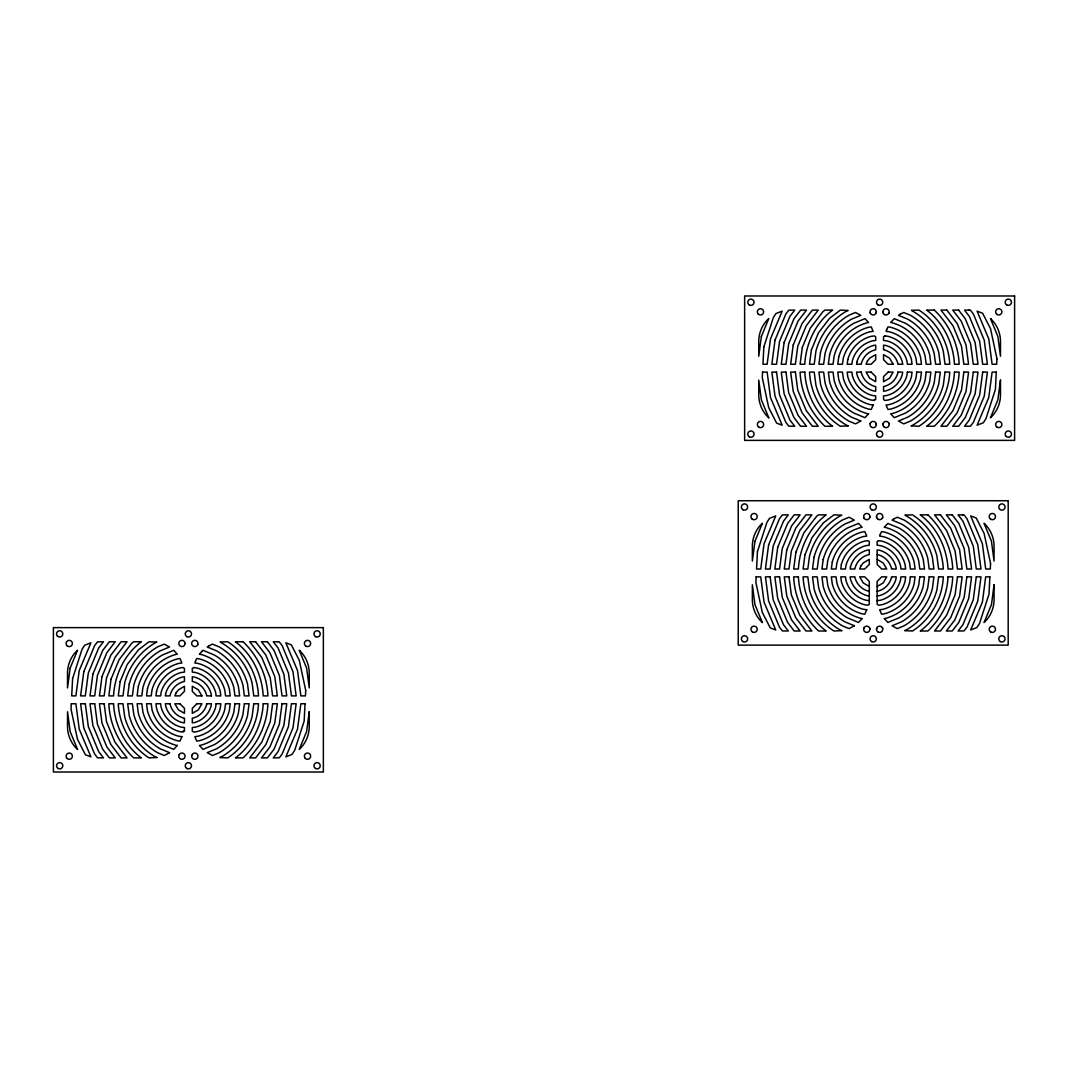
<?xml version="1.0" encoding="UTF-8"?>
<svg xmlns="http://www.w3.org/2000/svg" width="1068" height="1068" viewBox="0 0 1068 1068"><rect width="100%" height="100%" fill="white"/><g stroke="black" fill="none" stroke-linecap="round" stroke-linejoin="round"><path stroke-width="1.5" d="M876.214 312.644A3.137 3.137 0 0 0 872.369 308.799A3.137 3.137 0 0 0 870.967 314.045A3.137 3.137 0 0 0 876.214 312.644L876.321 311.829M869.806 517.393A3.137 3.137 0 0 0 865.961 513.548A3.137 3.137 0 0 0 864.559 518.808A3.137 3.137 0 0 0 869.806 517.393L869.913 516.592M882.916 424.517L883.022 423.716M876.508 629.279L876.614 628.465M888.776 313.405L889.083 312.644M870.153 423.716L870.46 422.955M882.368 518.154L882.675 517.393M863.745 628.465L864.052 627.704M877.135 586.466L883.196 582.928L886.747 576.854L881.687 576.854L877.135 581.419L877.135 604.328L878.483 605.196L881.741 604.768A32.961 32.961 0 0 0 905.05 581.459L905.651 576.854L900.951 576.854L900.498 580.244A28.249 28.249 0 0 1 880.526 600.216L877.135 600.67M877.135 591.245L878.083 591.125A18.837 18.837 0 0 0 891.406 577.801L891.526 576.854L896.239 576.854L895.959 579.03A23.549 23.549 0 0 1 879.311 595.677L877.135 595.957M877.135 554.612L878.083 554.746A18.837 18.837 0 0 1 891.406 568.056L891.526 569.004L896.239 569.004L895.959 566.841A23.549 23.549 0 0 0 879.311 550.194L877.135 549.9L877.135 564.451L881.687 569.004L886.747 569.004L883.196 562.943L877.135 559.405M869.285 591.245L868.337 591.125A18.837 18.837 0 0 1 855.014 577.801L854.894 576.854L850.181 576.854L850.475 579.03A23.549 23.549 0 0 0 867.123 595.677L869.285 595.957M869.285 600.67L865.894 600.216A28.249 28.249 0 0 1 845.923 580.244L845.482 576.854L840.77 576.854L841.37 581.459A32.961 32.961 0 0 0 864.68 604.768L867.937 605.196L869.285 604.328L869.285 581.419L864.733 576.854L859.673 576.854L863.224 582.928L869.285 586.466M870.153 312.644L870.46 313.405M888.776 422.955L889.083 423.716M863.745 517.393L864.052 518.154M882.368 627.704L882.675 628.465M882.916 311.829L883.022 312.644M876.214 423.716L876.321 424.517A3.137 3.137 0 0 1 871.608 427.24A3.137 3.137 0 0 1 871.608 421.807A3.137 3.137 0 0 1 876.321 424.517M876.508 516.592L876.614 517.393M869.806 628.465L869.913 629.279A3.137 3.137 0 0 1 865.213 632.002A3.137 3.137 0 0 1 865.213 626.556A3.137 3.137 0 0 1 869.913 629.279M71.316 703.745L71.035 709.205L77.47 739.256L85.387 754.756L90.913 756.852L79.219 729.07L75.895 703.745L71.316 703.745M72.611 678.527L71.716 695.895L75.895 695.895L79.219 670.571L90.913 642.803L84.692 645.232L82.062 649.277L72.611 678.527M305.048 703.745L304.153 721.127L294.688 750.363L292.071 754.422L285.85 756.852L297.531 729.07L300.869 703.745L305.048 703.745M305.715 690.435L305.448 695.895L300.869 695.895L297.531 670.571L285.85 642.803L291.377 644.885L299.294 660.384L305.715 690.435M762.552 372.105L762.285 377.565L768.706 407.616L776.623 423.115L782.15 425.197L770.469 397.429L767.131 372.105L762.552 372.105M763.847 346.873L762.952 364.255L767.131 364.255L770.469 338.93L782.15 311.148L775.929 313.578L773.312 317.637L763.847 346.873M756.144 576.854L755.877 582.314L762.298 612.365L770.228 627.864L775.742 629.96L764.061 602.178L760.723 576.854L756.144 576.854M757.439 551.635L756.558 569.004L760.723 569.004L764.061 543.679L775.742 515.911L769.521 518.34L766.904 522.385L757.439 551.635M996.284 372.105L995.389 389.473L985.938 418.723L983.308 422.768L977.086 425.197L988.781 397.429L992.105 372.105L996.284 372.105M996.965 358.795L996.684 364.255L992.105 364.255L988.781 338.93L977.086 311.148L982.613 313.244L990.53 328.744L996.965 358.795M989.876 576.854L988.981 594.235L979.53 623.472L976.9 627.53L970.678 629.96L982.373 602.178L985.697 576.854L989.876 576.854M990.557 563.544L990.276 569.004L985.697 569.004L982.373 543.679L970.678 515.911L976.205 517.993L984.122 533.493L990.557 563.544M70.128 668.141L67.524 687.899L67.524 673.147A31.386 31.386 0 0 1 76.722 650.946L77.55 650.212L70.128 668.141M83.771 671.799L80.594 695.895L85.306 695.895L88.324 673.014L98.67 648.036L103.489 641.748L97.535 641.841L94.598 645.673L83.771 671.799M92.863 674.228L90.019 695.895L94.718 695.895L97.415 675.457L106.827 652.735L115.251 641.748L109.377 641.748L102.742 650.385L92.863 674.228M101.967 676.671L99.431 695.895L104.143 695.895L106.52 677.886L114.984 657.447L127.025 641.748L121.138 641.748L110.898 655.098L101.967 676.671M111.059 679.101L108.856 695.895L113.555 695.895C114.61 675.096 124.489 654.243 141.363 641.748L133.7 641.748L131.778 643.216L119.055 659.797L111.059 679.101M120.163 681.544L118.268 695.895L122.98 695.895L124.702 682.759A65.922 65.922 0 0 1 155.421 642.736L156.903 642.122L149.039 641.748L138.44 649.878L127.212 664.51L120.163 681.544M129.255 683.987L127.679 695.895L132.392 695.895L133.807 685.202A56.497 56.497 0 0 1 160.133 650.893L169.532 646.994L164.298 644.137L157.77 646.808A61.21 61.21 0 0 0 129.255 683.987M138.346 686.417L137.105 695.895L141.817 695.895L142.898 687.632A47.085 47.085 0 0 1 176.193 654.337L177.301 654.203L173.75 650.305L162.483 654.964A51.798 51.798 0 0 0 138.346 686.417M147.451 688.86L146.516 695.895L151.229 695.895L151.99 690.075A37.674 37.674 0 0 1 178.636 663.442L181.92 663.001L180.011 658.542L177.408 658.889A42.373 42.373 0 0 0 147.451 688.86M156.542 691.29L155.941 695.895L160.641 695.895L161.094 692.518A28.249 28.249 0 0 1 181.066 672.533L184.457 672.092L184.457 668.434L183.109 667.553L179.851 667.981A32.961 32.961 0 0 0 156.542 691.29M165.633 693.733L165.353 695.895L170.066 695.895L170.186 694.948A18.837 18.837 0 0 1 183.509 681.638L184.457 681.504L184.457 676.792L182.281 677.085A23.549 23.549 0 0 0 165.633 693.733M185.084 643.483L184.978 644.284A3.137 3.137 0 0 1 179.224 645.045L178.917 644.284A3.137 3.137 0 0 1 181.533 640.359A3.137 3.137 0 0 1 185.084 643.483M191.786 755.356L191.679 756.171A3.137 3.137 0 0 0 195.23 759.281A3.137 3.137 0 0 0 197.847 755.356L197.54 754.595A3.137 3.137 0 0 0 191.786 755.356M206.698 703.745L206.578 704.693A18.837 18.837 0 0 1 193.255 718.016L192.307 718.137L192.307 722.849L194.469 722.569A23.549 23.549 0 0 0 211.117 705.921L211.411 703.745L206.698 703.745M216.11 703.745L215.669 707.136A28.249 28.249 0 0 1 195.698 727.108L192.307 727.562L192.307 731.22L193.655 732.087L196.912 731.66A32.961 32.961 0 0 0 220.222 708.351L220.822 703.745L216.11 703.745M225.535 703.745L224.761 709.579A37.674 37.674 0 0 1 198.127 736.212L194.843 736.64L196.752 741.099L199.342 740.751A42.373 42.373 0 0 0 229.313 710.794L230.247 703.745L225.535 703.745M234.947 703.745L233.865 712.009A47.085 47.085 0 0 1 200.57 745.304L199.462 745.451L203.013 749.349L214.281 744.676A51.798 51.798 0 0 0 238.404 713.224L239.659 703.745L234.947 703.745M244.372 703.745L242.957 714.452A56.497 56.497 0 0 1 216.63 748.761L207.232 752.646L212.465 755.503L218.993 752.833A61.21 61.21 0 0 0 247.509 715.667L249.071 703.745L244.372 703.745M253.783 703.745L252.061 716.882A65.922 65.922 0 0 1 221.343 756.918L219.861 757.519L227.724 757.893C245.907 746.158 257.522 725.319 258.496 703.745L253.783 703.745M263.209 703.745C262.141 724.545 252.275 745.411 235.401 757.893L243.063 757.893C257.829 743.875 267.093 724.197 267.908 703.745L263.209 703.745M272.62 703.745L270.244 721.754L261.78 742.207L249.738 757.893L255.626 757.893L265.865 744.556L274.796 722.983L277.333 703.745L272.62 703.745M282.032 703.745L279.349 724.197L269.937 746.906L261.5 757.893L267.387 757.893L274.009 749.269L283.888 725.412L286.745 703.745L282.032 703.745M291.457 703.745L288.44 726.64L278.094 751.618L273.274 757.893L279.229 757.813L282.166 753.968L292.992 727.855L296.156 703.745L291.457 703.745M309.239 711.742L306.636 731.513L299.214 749.429L300.041 748.708A31.386 31.386 0 0 0 309.239 726.507L309.239 711.742M761.364 336.487L758.761 356.258L758.761 341.493A31.386 31.386 0 0 1 767.959 319.292L768.786 318.571L761.364 336.487M775.008 340.145L771.844 364.255L776.543 364.255L779.56 341.359L789.906 316.382L794.725 310.107L788.771 310.187L785.834 314.032L775.008 340.145M754.956 541.249L752.353 561.007L752.353 546.255A31.386 31.386 0 0 1 761.551 524.054L762.378 523.32L754.956 541.249M784.112 342.588L781.255 364.255L785.968 364.255L788.651 343.803L798.063 321.094L806.5 310.107L800.613 310.107L793.991 318.731L784.112 342.588M793.204 345.017L790.667 364.255L795.38 364.255L797.756 346.246L806.22 325.793L818.262 310.107L812.374 310.107L802.135 323.444L793.204 345.017M768.6 544.907L765.436 569.004L770.135 569.004L773.152 546.122L783.498 521.144L788.317 514.856L782.363 514.95L779.426 518.781L768.6 544.907M802.295 347.46L800.092 364.255L804.791 364.255C805.859 343.455 815.725 322.589 832.599 310.107L824.937 310.107L823.014 311.576L810.292 328.156L802.295 347.46M777.704 547.337L774.847 569.004L779.56 569.004L782.243 548.565L791.655 525.843L800.092 514.856L794.205 514.856L787.583 523.494L777.704 547.337M811.4 349.89L809.504 364.255L814.216 364.255L815.939 351.118A65.922 65.922 0 0 1 846.657 311.082L848.139 310.481L840.276 310.107L829.676 318.237L818.448 332.856L811.4 349.89M786.796 549.78L784.259 569.004L788.972 569.004L791.348 550.995L799.812 530.556L811.854 514.856L805.966 514.856L795.74 528.206L786.796 549.78M820.491 352.333L818.929 364.255L823.628 364.255L825.043 353.548A56.497 56.497 0 0 1 851.37 319.239L860.768 315.354L855.535 312.497L849.007 315.167A61.21 61.21 0 0 0 820.491 352.333M795.887 552.209L793.684 569.004L798.397 569.004C799.451 548.204 809.317 527.352 826.191 514.856L818.529 514.856L816.606 516.325L803.884 532.905L795.887 552.209M829.596 354.776L828.341 364.255L833.053 364.255L834.135 355.991A47.085 47.085 0 0 1 867.43 322.696L868.538 322.549L864.987 318.651L853.719 323.324A51.798 51.798 0 0 0 829.596 354.776M804.992 554.652L803.096 569.004L807.808 569.004L809.544 555.867A65.922 65.922 0 0 1 840.249 515.844L841.731 515.23L833.868 514.856L823.268 522.986L812.04 537.618L804.992 554.652M838.687 357.206L837.753 364.255L842.465 364.255L843.239 358.421A37.674 37.674 0 0 1 869.873 331.788L873.157 331.36L871.248 326.901L868.658 327.249A42.373 42.373 0 0 0 838.687 357.206M814.083 557.096L812.521 569.004L817.22 569.004L818.635 558.31A56.497 56.497 0 0 1 844.962 524.001L854.36 520.103L849.127 517.246L842.612 519.916A61.21 61.21 0 0 0 814.083 557.096M847.778 359.649L847.178 364.255L851.89 364.255L852.331 360.864A28.249 28.249 0 0 1 872.302 340.892L875.693 340.438L875.693 336.78L874.345 335.913L871.087 336.34A32.961 32.961 0 0 0 847.778 359.649M823.188 559.525L821.933 569.004L826.645 569.004L827.727 560.74A47.085 47.085 0 0 1 861.022 527.445L862.13 527.312L858.579 523.413L847.311 528.073A51.798 51.798 0 0 0 823.188 559.525M856.883 362.079L856.589 364.255L861.302 364.255L861.422 363.307A18.837 18.837 0 0 1 874.745 349.984L875.693 349.863L875.693 345.151L873.531 345.431A23.549 23.549 0 0 0 856.883 362.079M832.279 561.968L831.345 569.004L836.057 569.004L836.831 563.183A37.674 37.674 0 0 1 863.465 536.55L866.749 536.109L864.84 531.664L862.25 531.997A42.373 42.373 0 0 0 832.279 561.968M841.37 564.398L840.77 569.004L845.482 569.004L845.923 565.626A28.249 28.249 0 0 1 865.894 545.641L869.285 545.201L869.285 541.543L867.937 540.662L864.68 541.089A32.961 32.961 0 0 0 841.37 564.398M850.475 566.841L850.181 569.004L854.894 569.004L855.014 568.056A18.837 18.837 0 0 1 868.337 554.746L869.285 554.612L869.285 549.9L867.123 550.194A23.549 23.549 0 0 0 850.475 566.841M897.934 372.105L897.814 373.052A18.837 18.837 0 0 1 884.491 386.362L883.543 386.496L883.543 391.208L885.719 390.915A23.549 23.549 0 0 0 902.367 374.267L902.647 372.105L897.934 372.105M907.359 372.105L906.906 375.482A28.249 28.249 0 0 1 886.934 395.467L883.543 395.908L883.543 399.565L884.891 400.447L888.149 400.019A32.961 32.961 0 0 0 911.458 376.71L912.059 372.105L907.359 372.105M916.771 372.105L916.01 377.925A37.674 37.674 0 0 1 889.364 404.558L886.08 404.999L887.989 409.458L890.592 409.111A42.373 42.373 0 0 0 920.549 379.14L921.484 372.105L916.771 372.105M926.183 372.105L925.102 380.368A47.085 47.085 0 0 1 891.807 413.663L890.699 413.797L894.25 417.695L905.517 413.036A51.798 51.798 0 0 0 929.654 381.583L930.895 372.105L926.183 372.105M935.608 372.105L934.193 382.798A56.497 56.497 0 0 1 907.867 417.107L898.468 421.006L903.702 423.863L910.23 421.192A61.21 61.21 0 0 0 938.745 384.013L940.321 372.105L935.608 372.105M910.363 576.854L909.602 582.687A37.674 37.674 0 0 1 882.956 609.321L879.672 609.748L881.581 614.207L884.184 613.873A42.373 42.373 0 0 0 914.141 583.902L915.076 576.854L910.363 576.854M945.02 372.105L943.298 385.241A65.922 65.922 0 0 1 912.579 425.264L911.097 425.878L918.961 426.252C937.157 414.504 948.771 393.665 949.732 372.105L945.02 372.105M919.788 576.854L918.694 585.117A47.085 47.085 0 0 1 885.399 618.412L884.304 618.559L887.842 622.457L899.109 617.785A51.798 51.798 0 0 0 923.246 586.332L924.487 576.854L919.788 576.854M954.445 372.105C953.39 392.904 943.511 413.757 926.637 426.252L934.3 426.252C949.065 412.221 958.33 392.557 959.144 372.105L954.445 372.105M929.2 576.854L927.785 587.56A56.497 56.497 0 0 1 901.459 621.87L892.06 625.755L897.294 628.611L903.822 625.941A61.21 61.21 0 0 0 932.337 588.775L933.913 576.854L929.2 576.854M963.857 372.105L961.48 390.114L953.016 410.553L940.975 426.252L946.862 426.252L957.102 412.902L966.033 391.329L968.569 372.105L963.857 372.105M938.612 576.854L936.89 589.99A65.922 65.922 0 0 1 906.171 630.027L904.689 630.641L912.553 631.001C930.749 619.266 942.363 598.427 943.324 576.854L938.612 576.854M973.282 372.105L970.585 392.543L961.173 415.265L952.749 426.252L958.623 426.252L965.258 417.615L975.137 393.772L977.981 372.105L973.282 372.105M948.037 576.854C946.982 597.653 937.103 618.519 920.229 631.001L927.892 631.001C942.657 616.984 951.922 597.306 952.736 576.854L948.037 576.854M982.693 372.105L979.676 394.986L969.33 419.964L964.511 426.252L970.465 426.159L973.402 422.327L984.229 396.201L987.406 372.105L982.693 372.105M957.449 576.854L955.086 594.863L946.608 615.315L934.567 631.001L940.454 631.001L950.694 617.664L959.625 596.091L962.161 576.854L957.449 576.854M966.874 576.854L964.177 597.306L954.765 620.014L946.341 631.001L952.215 631.001L958.85 622.377L968.729 598.521L971.573 576.854L966.874 576.854M1000.476 380.101L997.872 399.859L990.45 417.788L991.278 417.054A31.386 31.386 0 0 0 1000.476 394.853L1000.476 380.101M976.285 576.854L973.268 599.749L962.922 624.727L958.103 631.001L964.057 630.921L967.007 627.076L977.821 600.964L980.998 576.854L976.285 576.854M994.068 584.85L991.464 604.621L984.042 622.537L984.87 621.816A31.386 31.386 0 0 0 994.068 599.615L994.068 584.85M193.655 667.553L192.307 668.434L192.307 672.092L195.698 672.533A28.249 28.249 0 0 1 215.669 692.518L216.11 695.895L220.822 695.895L220.222 691.29A32.961 32.961 0 0 0 196.912 667.981L193.655 667.553M183.282 731.22L183.109 732.087L179.851 731.66A32.961 32.961 0 0 1 156.542 708.351L155.941 703.745L160.641 703.745L161.094 707.136A28.249 28.249 0 0 0 181.066 727.108L184.457 727.562L184.457 731.22L183.282 731.22M884.891 335.913L883.543 336.78L883.543 340.438L886.934 340.892A28.249 28.249 0 0 1 906.906 360.864L907.359 364.255L912.059 364.255L911.458 359.649A32.961 32.961 0 0 0 888.149 336.34L884.891 335.913M874.518 399.565L874.345 400.447L871.087 400.019A32.961 32.961 0 0 1 847.778 376.71L847.178 372.105L851.89 372.105L852.331 375.482A28.249 28.249 0 0 0 872.302 395.467L875.693 395.908L875.693 399.565L874.518 399.565M878.483 540.662L877.135 541.543L877.135 545.201L880.526 545.641A28.249 28.249 0 0 1 900.498 565.626L900.951 569.004L905.651 569.004L905.05 564.398A32.961 32.961 0 0 0 881.741 541.089L878.483 540.662M195.484 661.132L194.843 663.001L198.127 663.442A37.674 37.674 0 0 1 224.761 690.075L225.535 695.895L230.247 695.895L229.313 688.86A42.373 42.373 0 0 0 199.342 658.889L196.752 658.542L195.484 661.132M181.92 736.64L180.011 741.099L177.408 740.751A42.373 42.373 0 0 1 147.451 710.794L146.516 703.745L151.229 703.745L151.99 709.579A37.674 37.674 0 0 0 178.636 736.212L181.92 736.64M886.72 329.478L886.08 331.36L889.364 331.788A37.674 37.674 0 0 1 916.01 358.421L916.771 364.255L921.484 364.255L920.549 357.206A42.373 42.373 0 0 0 890.592 327.249L887.989 326.901L886.72 329.478M873.157 404.999L871.248 409.458L868.658 409.111A42.373 42.373 0 0 1 838.687 379.14L837.753 372.105L842.465 372.105L843.239 377.925A37.674 37.674 0 0 0 869.873 404.558L873.157 404.999M880.312 534.24L879.672 536.109L882.956 536.55A37.674 37.674 0 0 1 909.602 563.183L910.363 569.004L915.076 569.004L914.141 561.968A42.373 42.373 0 0 0 884.184 531.997L881.581 531.664L880.312 534.24M866.749 609.748L864.84 614.207L862.25 613.873A42.373 42.373 0 0 1 832.279 583.902L831.345 576.854L836.057 576.854L836.831 582.687A37.674 37.674 0 0 0 863.465 609.321L866.749 609.748M176.153 692.758L174.845 695.895L179.905 695.895L184.457 691.343L184.457 686.297L178.396 689.835L176.153 692.758M197.847 644.284L197.54 645.045A3.137 3.137 0 0 1 191.786 644.284L191.679 643.483A3.137 3.137 0 0 1 195.23 640.359A3.137 3.137 0 0 1 197.847 644.284M196.859 703.745L192.307 708.311L192.307 713.357L198.368 709.806L201.919 703.745L196.859 703.745M179.224 754.595L178.917 755.356A3.137 3.137 0 0 0 181.533 759.281A3.137 3.137 0 0 0 185.084 756.171L184.978 755.356A3.137 3.137 0 0 0 179.224 754.595M867.39 361.118L866.081 364.255L871.141 364.255L875.693 359.689L875.693 354.643L869.632 358.194L867.39 361.118M888.095 372.105L883.543 376.657L883.543 381.703L889.604 378.165L893.155 372.105L888.095 372.105M860.982 565.866L859.673 569.004L864.733 569.004L869.285 564.451L869.285 559.405L863.224 562.943L860.982 565.866M890.819 322.389L891.807 322.696A47.085 47.085 0 0 1 925.102 355.991L926.183 364.255L930.895 364.255L929.654 354.776A51.798 51.798 0 0 0 905.517 323.324L894.25 318.651L890.819 322.389M868.538 413.797L864.987 417.695L853.719 413.036A51.798 51.798 0 0 1 829.596 381.583L828.341 372.105L833.053 372.105L834.135 380.368A47.085 47.085 0 0 0 867.43 413.663L868.538 413.797M884.411 527.138L885.399 527.445A47.085 47.085 0 0 1 918.694 560.74L919.788 569.004L924.487 569.004L923.246 559.525A51.798 51.798 0 0 0 899.109 528.073L887.842 523.413L884.411 527.138M862.13 618.559L858.579 622.457L847.311 617.785A51.798 51.798 0 0 1 823.188 586.332L821.933 576.854L826.645 576.854L827.727 585.117A47.085 47.085 0 0 0 861.022 618.412L862.13 618.559M202.279 650.946L199.462 654.203L200.57 654.337A47.085 47.085 0 0 1 233.865 687.632L234.947 695.895L239.659 695.895L238.404 686.417A51.798 51.798 0 0 0 214.281 654.964L203.013 650.305L202.279 650.946M177.301 745.451L173.75 749.349L162.483 744.676A51.798 51.798 0 0 1 138.346 713.224L137.105 703.745L141.817 703.745L142.898 712.009A47.085 47.085 0 0 0 176.193 745.304L177.301 745.451M208.781 645.953L207.232 646.994L216.63 650.893A56.497 56.497 0 0 1 242.957 685.202L244.372 695.895L249.071 695.895L247.509 683.987A61.21 61.21 0 0 0 218.993 646.808L212.465 644.137L208.781 645.953M169.532 752.646L164.298 755.503L157.77 752.833A61.21 61.21 0 0 1 129.255 715.667L127.679 703.745L132.392 703.745L133.807 714.452A56.497 56.497 0 0 0 160.133 748.761L169.532 752.646M900.017 314.312L898.468 315.354L907.867 319.239A56.497 56.497 0 0 1 934.193 353.548L935.608 364.255L940.321 364.255L938.745 352.333A61.21 61.21 0 0 0 910.23 315.167L903.702 312.497L900.017 314.312M860.768 421.006L855.535 423.863L849.007 421.192A61.21 61.21 0 0 1 820.491 384.013L818.929 372.105L823.628 372.105L825.043 382.798A56.497 56.497 0 0 0 851.37 417.107L860.768 421.006M893.622 519.061L892.06 520.103L901.459 524.001A56.497 56.497 0 0 1 927.785 558.31L929.2 569.004L933.913 569.004L932.337 557.096A61.21 61.21 0 0 0 903.822 519.916L897.294 517.246L893.622 519.061M854.36 625.755L849.127 628.611L842.612 625.941A61.21 61.21 0 0 1 814.083 588.775L812.521 576.854L817.22 576.854L818.635 587.56A56.497 56.497 0 0 0 844.962 621.87L854.36 625.755M911.618 310.374L912.579 311.082A65.922 65.922 0 0 1 943.298 351.118L945.02 364.255L949.732 364.255C948.771 342.681 937.157 321.842 918.961 310.107L911.618 310.374M848.139 425.878L840.276 426.252C822.093 414.504 810.479 393.665 809.504 372.105L814.216 372.105L815.939 385.241A65.922 65.922 0 0 0 846.657 425.264L848.139 425.878M220.382 642.015L221.343 642.736A65.922 65.922 0 0 1 252.061 682.759L253.783 695.895L258.496 695.895C257.522 674.335 245.907 653.496 227.724 641.748L220.382 642.015M905.21 515.123L906.171 515.844A65.922 65.922 0 0 1 936.89 555.867L938.612 569.004L943.324 569.004C942.363 547.443 930.749 526.604 912.553 514.856L905.21 515.123M156.903 757.519L149.039 757.893C130.843 746.158 119.229 725.319 118.268 703.745L122.98 703.745L124.702 716.882A65.922 65.922 0 0 0 155.421 756.918L156.903 757.519M841.731 630.641L833.868 631.001C815.685 619.266 804.07 598.427 803.096 576.854L807.808 576.854L809.544 589.99A65.922 65.922 0 0 0 840.249 630.027L841.731 630.641M1014.6 295.983L744.636 295.983L744.636 440.376L1014.6 440.376L1014.6 295.983M934.3 310.107L926.637 310.107C943.511 322.589 953.39 343.455 954.445 364.255L959.144 364.255C958.33 343.803 949.065 324.125 934.3 310.107M946.862 310.107L940.975 310.107L953.016 325.793L961.48 346.246L963.857 364.255L968.569 364.255L966.033 345.017L957.102 323.444L946.862 310.107M958.623 310.107L952.749 310.107L961.173 321.094L970.585 343.803L973.282 364.255L977.981 364.255L975.137 342.588L965.258 318.731L958.623 310.107M969.09 310.107L964.511 310.107L969.33 316.382L979.676 341.359L982.693 364.255L987.406 364.255L984.229 340.145L973.402 314.032L970.465 310.187L969.09 310.107M893.155 364.255L888.095 364.255L883.543 359.689L883.543 354.643L889.604 358.194L893.155 364.255M902.647 364.255L897.934 364.255L897.814 363.307A18.837 18.837 0 0 0 884.491 349.984L883.543 349.863L883.543 345.151L885.719 345.431A23.549 23.549 0 0 1 902.367 362.079L902.647 364.255M776.543 372.105L771.844 372.105L775.008 396.201L785.834 422.327L788.771 426.159L794.725 426.252L789.906 419.964L779.56 394.986L776.543 372.105M785.968 372.105L781.255 372.105L784.112 393.772L793.991 417.615L800.613 426.252L806.5 426.252L798.063 415.265L788.651 392.543L785.968 372.105M795.38 372.105L790.667 372.105L793.204 391.329L802.135 412.902L812.374 426.252L818.262 426.252L806.22 410.553L797.756 390.114L795.38 372.105M804.791 372.105L800.092 372.105C800.907 392.557 810.171 412.221 824.937 426.252L832.599 426.252C815.725 413.757 805.859 392.904 804.791 372.105M861.302 372.105L856.589 372.105L856.883 374.267A23.549 23.549 0 0 0 873.531 390.915L875.693 391.208L875.693 386.496L874.745 386.362A18.837 18.837 0 0 1 861.422 373.052L861.302 372.105M871.141 372.105L866.081 372.105L869.632 378.165L875.693 381.703L875.693 376.657L871.141 372.105M1008.192 500.732L738.228 500.732L738.228 645.125L1008.192 645.125L1008.192 500.732M927.892 514.856L920.229 514.856C937.103 527.352 946.982 548.204 948.037 569.004L952.736 569.004C951.922 548.565 942.657 528.887 927.892 514.856M940.454 514.856L934.567 514.856L946.608 530.556L955.086 550.995L957.449 569.004L962.161 569.004L959.625 549.78L950.694 528.206L940.454 514.856M952.215 514.856L946.341 514.856L954.765 525.843L964.177 548.565L966.874 569.004L971.573 569.004L968.729 547.337L958.85 523.494L952.215 514.856M962.682 514.856L958.103 514.856L962.922 521.144L973.268 546.122L976.285 569.004L980.998 569.004L977.821 544.907L967.007 518.781L964.057 514.95L962.682 514.856M770.135 576.854L765.436 576.854L768.6 600.964L779.426 627.076L782.363 630.921L788.317 631.001L783.498 624.727L773.152 599.749L770.135 576.854M779.56 576.854L774.847 576.854L777.704 598.521L787.583 622.377L794.205 631.001L800.092 631.001L791.655 620.014L782.243 597.306L779.56 576.854M788.972 576.854L784.259 576.854L786.796 596.091L795.74 617.664L805.966 631.001L811.854 631.001L799.812 615.315L791.348 594.863L788.972 576.854M798.397 576.854L793.684 576.854C794.499 597.306 803.763 616.984 818.529 631.001L826.191 631.001C809.317 618.519 799.451 597.653 798.397 576.854M323.364 627.624L53.4 627.624L53.4 772.017L323.364 772.017L323.364 627.624M243.063 641.748L235.401 641.748C252.275 654.243 262.141 675.096 263.209 695.895L267.908 695.895C267.093 675.443 257.829 655.779 243.063 641.748M255.626 641.748L249.738 641.748L261.78 657.447L270.244 677.886L272.62 695.895L277.333 695.895L274.796 676.671L265.865 655.098L255.626 641.748M267.387 641.748L261.5 641.748L269.937 652.735L279.349 675.457L282.032 695.895L286.745 695.895L283.888 674.228L274.009 650.385L267.387 641.748M277.84 641.748L273.274 641.748L278.094 648.036L288.44 673.014L291.457 695.895L296.156 695.895L292.992 671.799L282.166 645.673L279.229 641.841L277.84 641.748M201.919 695.895L196.859 695.895L192.307 691.343L192.307 686.297L198.368 689.835L201.919 695.895M211.411 695.895L206.698 695.895L206.578 694.948A18.837 18.837 0 0 0 193.255 681.638L192.307 681.504L192.307 676.792L194.469 677.085A23.549 23.549 0 0 1 211.117 693.733L211.411 695.895M85.306 703.745L80.594 703.745L83.771 727.855L94.598 753.968L97.535 757.813L103.489 757.893L98.67 751.618L88.324 726.64L85.306 703.745M94.718 703.745L90.019 703.745L92.863 725.412L102.742 749.269L109.377 757.893L115.251 757.893L106.827 746.906L97.415 724.197L94.718 703.745M104.143 703.745L99.431 703.745L101.967 722.983L110.898 744.556L121.138 757.893L127.025 757.893L114.984 742.207L106.52 721.754L104.143 703.745M113.555 703.745L108.856 703.745C109.67 724.197 118.935 743.875 133.7 757.893L141.363 757.893C124.489 745.411 114.61 724.545 113.555 703.745M170.066 703.745L165.353 703.745L165.633 705.921A23.549 23.549 0 0 0 182.281 722.569L184.457 722.849L184.457 718.137L183.509 718.016A18.837 18.837 0 0 1 170.186 704.693L170.066 703.745M179.905 703.745L174.845 703.745L178.396 709.806L184.457 713.357L184.457 708.311L179.905 703.745M991.278 319.292L990.45 318.571L997.872 336.487L1000.476 356.258L1000.476 341.493A31.386 31.386 0 0 0 991.278 319.292M984.87 524.054L984.042 523.32L991.464 541.249L994.068 561.007L994.068 546.255A31.386 31.386 0 0 0 984.87 524.054M768.786 417.788L767.959 417.054A31.386 31.386 0 0 1 758.761 394.853L758.761 380.101L761.364 399.859L768.786 417.788M762.378 622.537L761.551 621.816A31.386 31.386 0 0 1 752.353 599.615L752.353 584.85L754.956 604.621L762.378 622.537M300.041 650.946L299.214 650.212L306.636 668.141L309.239 687.899L309.239 673.147A31.386 31.386 0 0 0 300.041 650.946M77.55 749.429L76.722 748.708A31.386 31.386 0 0 1 67.524 726.507L67.524 711.742L70.128 731.513L77.55 749.429M758.921 427.24A3.137 3.137 0 0 0 763.633 424.517A3.137 3.137 0 0 0 758.921 421.807A3.137 3.137 0 0 0 758.921 427.24M749.349 304.967A3.137 3.137 0 0 0 754.061 302.257A3.137 3.137 0 0 0 749.349 299.534A3.137 3.137 0 0 0 749.349 304.967M996.524 314.045A3.137 3.137 0 0 0 1001.784 312.644A3.137 3.137 0 0 0 997.939 308.799A3.137 3.137 0 0 0 996.524 314.045M877.402 436.318A3.137 3.137 0 0 0 882.649 434.903A3.137 3.137 0 0 0 878.804 431.058A3.137 3.137 0 0 0 877.402 436.318M1006.75 304.967A3.137 3.137 0 0 0 1011.463 302.257A3.137 3.137 0 0 0 1006.75 299.534A3.137 3.137 0 0 0 1006.75 304.967M997.178 427.24A3.137 3.137 0 0 0 1001.891 424.517A3.137 3.137 0 0 0 997.178 421.807A3.137 3.137 0 0 0 997.178 427.24M749.349 436.812A3.137 3.137 0 0 0 754.061 434.102A3.137 3.137 0 0 0 749.349 431.379A3.137 3.137 0 0 0 749.349 436.812M1006.096 436.318A3.137 3.137 0 0 0 1011.356 434.903A3.137 3.137 0 0 0 1007.511 431.058A3.137 3.137 0 0 0 1006.096 436.318M878.056 304.967A3.137 3.137 0 0 0 882.755 302.257A3.137 3.137 0 0 0 878.056 299.534A3.137 3.137 0 0 0 878.056 304.967M884.491 314.553A3.137 3.137 0 0 0 889.19 311.829A3.137 3.137 0 0 0 884.491 309.106A3.137 3.137 0 0 0 884.491 314.553M758.267 314.045A3.137 3.137 0 0 0 763.527 312.644A3.137 3.137 0 0 0 759.682 308.799A3.137 3.137 0 0 0 758.267 314.045M884.491 427.24A3.137 3.137 0 0 0 889.19 424.517A3.137 3.137 0 0 0 884.491 421.807A3.137 3.137 0 0 0 884.491 427.24M67.03 645.699A3.137 3.137 0 0 0 72.29 644.284A3.137 3.137 0 0 0 68.445 640.44A3.137 3.137 0 0 0 67.03 645.699M58.113 768.466A3.137 3.137 0 0 0 62.812 765.743A3.137 3.137 0 0 0 58.113 763.033A3.137 3.137 0 0 0 58.113 768.466M57.458 636.127A3.137 3.137 0 0 0 62.705 634.712A3.137 3.137 0 0 0 58.86 630.868A3.137 3.137 0 0 0 57.458 636.127M315.514 636.621A3.137 3.137 0 0 0 320.226 633.898A3.137 3.137 0 0 0 315.514 631.188A3.137 3.137 0 0 0 315.514 636.621M186.807 636.621A3.137 3.137 0 0 0 191.519 633.898A3.137 3.137 0 0 0 186.807 631.188A3.137 3.137 0 0 0 186.807 636.621M305.942 646.193A3.137 3.137 0 0 0 310.654 643.483A3.137 3.137 0 0 0 305.942 640.76A3.137 3.137 0 0 0 305.942 646.193M305.288 758.387A3.137 3.137 0 0 0 310.548 756.985A3.137 3.137 0 0 0 306.703 753.14A3.137 3.137 0 0 0 305.288 758.387M315.514 768.466A3.137 3.137 0 0 0 320.226 765.743A3.137 3.137 0 0 0 315.514 763.033A3.137 3.137 0 0 0 315.514 768.466M186.807 768.466A3.137 3.137 0 0 0 191.519 765.743A3.137 3.137 0 0 0 186.807 763.033A3.137 3.137 0 0 0 186.807 768.466M67.03 758.387A3.137 3.137 0 0 0 72.29 756.985A3.137 3.137 0 0 0 68.445 753.14A3.137 3.137 0 0 0 67.03 758.387M1000.342 641.574A3.137 3.137 0 0 0 1005.055 638.851A3.137 3.137 0 0 0 1000.342 636.141A3.137 3.137 0 0 0 1000.342 641.574M871.648 641.574A3.137 3.137 0 0 0 876.347 638.851A3.137 3.137 0 0 0 871.648 636.141A3.137 3.137 0 0 0 871.648 641.574M871.648 509.73A3.137 3.137 0 0 0 876.347 507.006A3.137 3.137 0 0 0 871.648 504.296A3.137 3.137 0 0 0 871.648 509.73M742.941 509.73A3.137 3.137 0 0 0 747.653 507.006A3.137 3.137 0 0 0 742.941 504.296A3.137 3.137 0 0 0 742.941 509.73M999.701 509.236A3.137 3.137 0 0 0 1004.948 507.821A3.137 3.137 0 0 0 1001.103 503.976A3.137 3.137 0 0 0 999.701 509.236M878.083 632.002A3.137 3.137 0 0 0 882.782 629.279A3.137 3.137 0 0 0 878.083 626.556A3.137 3.137 0 0 0 878.083 632.002M752.513 632.002A3.137 3.137 0 0 0 757.225 629.279A3.137 3.137 0 0 0 752.513 626.556A3.137 3.137 0 0 0 752.513 632.002M751.859 518.808A3.137 3.137 0 0 0 757.119 517.393A3.137 3.137 0 0 0 753.274 513.548A3.137 3.137 0 0 0 751.859 518.808M878.083 519.302A3.137 3.137 0 0 0 882.782 516.592A3.137 3.137 0 0 0 878.083 513.868A3.137 3.137 0 0 0 878.083 519.302M990.77 519.302A3.137 3.137 0 0 0 995.483 516.592A3.137 3.137 0 0 0 990.77 513.868A3.137 3.137 0 0 0 990.77 519.302M990.77 632.002A3.137 3.137 0 0 0 995.483 629.279A3.137 3.137 0 0 0 990.77 626.556A3.137 3.137 0 0 0 990.77 632.002M742.941 641.574A3.137 3.137 0 0 0 747.653 638.851A3.137 3.137 0 0 0 742.941 636.141A3.137 3.137 0 0 0 742.941 641.574"/></g></svg>
